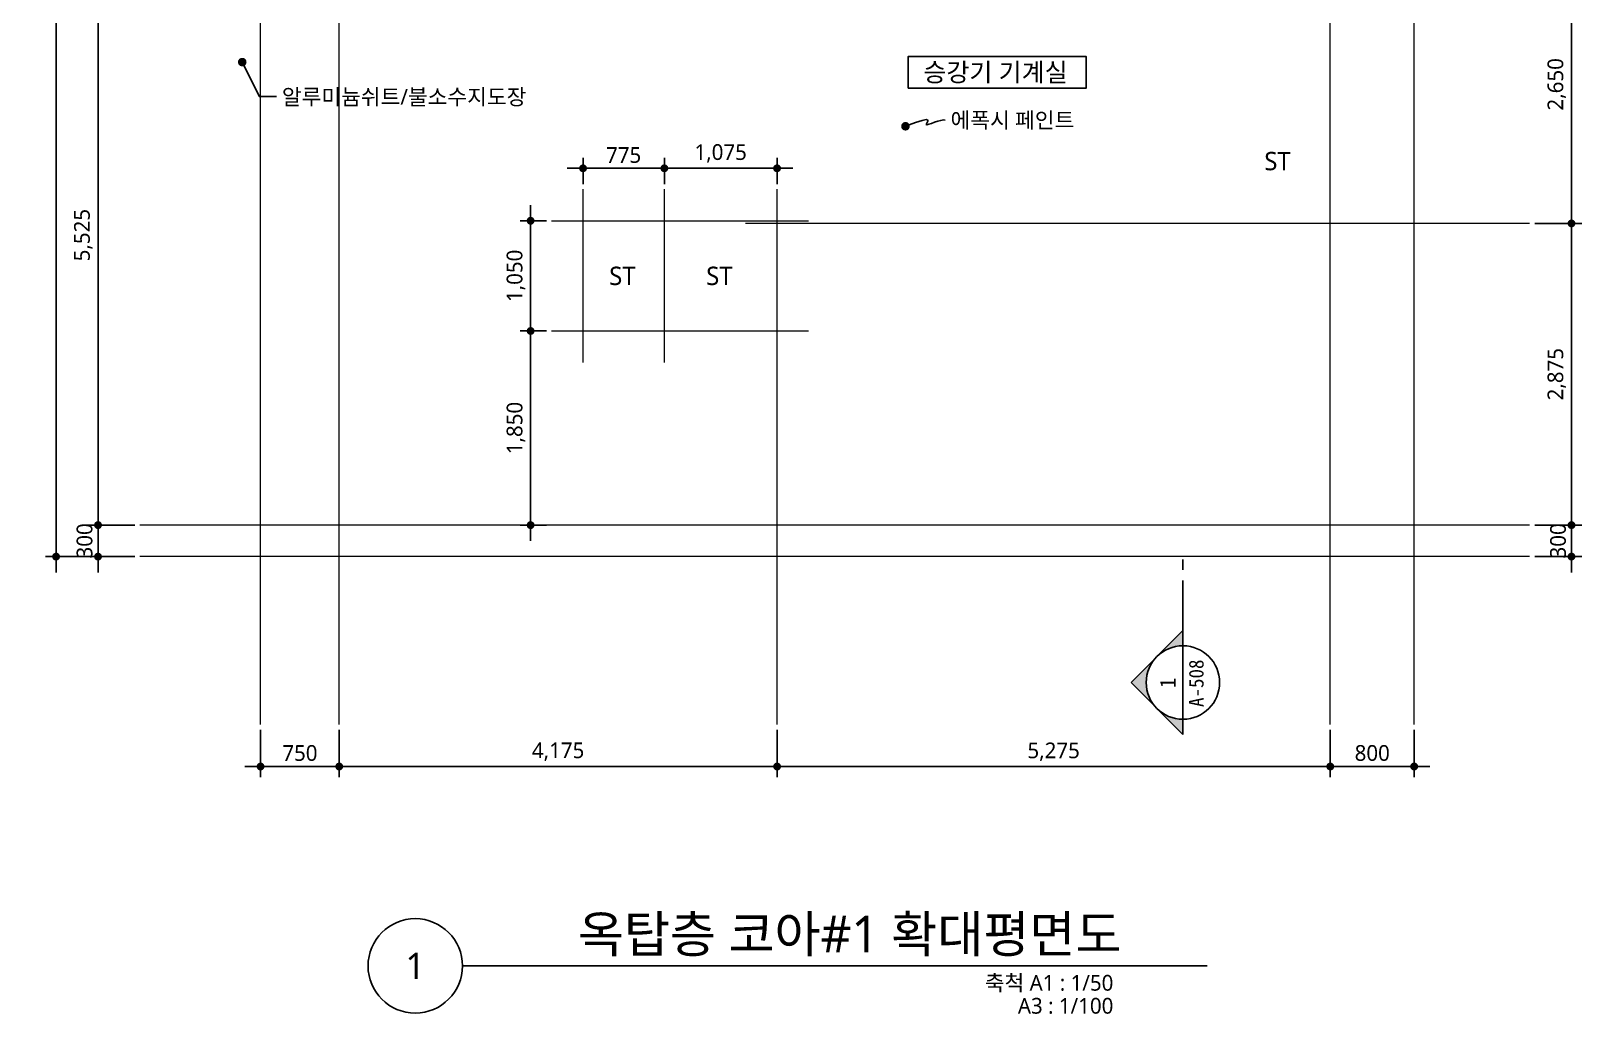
# Model space of a CAD drawing. Header units: millimetres. Extents: x 1424731 to 1631737, y 707248 to 849681.
# Drawn here: x 1594248 to 1609037, y 827948 to 837314 of the extents above; entities that cross this region are included whole.
import ezdxf
from ezdxf.enums import TextEntityAlignment as Align

# ---------------------------------------------------------------- set-up
doc = ezdxf.new("R2010")
doc.units = ezdxf.units.MM
doc.header["$MEASUREMENT"] = 0
doc.linetypes.add('CEN', pattern=[62, 60, -1, 0, -1])
doc.layers.get('0').update_dxf_attribs({"linetype": 'CONTINUOUS'})
for name, color, linetype, lineweight in [('A-CNTL', 1, 'CEN', 15), ('A-DIMS', 7, 'CONTINUOUS', 25), ('A-MKXS-LEAD', 7, 'CONTINUOUS', 25), ('A-MKXS-MAK1', 3, 'CONTINUOUS', 25), ('A-MKXS-TEXT1', 3, 'CONTINUOUS', 25), ('A-MKXS-TEXT2', 7, 'CONTINUOUS', 25), ('A-MKXX-NAME', 3, 'CONTINUOUS', 25), ('A-MKXX-SYMB', 7, 'CONTINUOUS', 25), ('A-XXXX-SYMB', 7, 'CONTINUOUS', 25), ('A-XXXX-TXT1', 3, 'CONTINUOUS', 25)]:
    doc.layers.add(name, color=color, linetype=linetype, lineweight=lineweight)
doc.styles.add('HY울릉도L', font='')
doc.styles.add('돋움체', font='')
doc.styles.add('맑은고딕', font='malgun.ttf')
doc.styles.get('HY울릉도L').set_extended_font_data('HYwulM')
doc.styles.get('돋움체').set_extended_font_data('DotumChe')
doc.dimstyles.new('CDIM', dxfattribs={"dimtxt": 3, "dimasz": 1.5, "dimexe": 2, "dimexo": 1, "dimgap": 1, "dimtad": 1, "dimdec": 0, "dimrnd": 0.5, "dimzin": 0, "dimdsep": 32, "dimlunit": 6, "dimtxsty": 'HY울릉도L', "dimblk1": '_CIDOT', "dimblk2": '_CIDOT', "dimsah": 1, "dimcen": 5.5, "dimclrd": 2, "dimclre": 2, "dimclrt": 7, "dimadec": 0, "dimazin": 0, "dimtfac": 1, "dimtdec": 0, "dimtix": 1, "dimtmove": 2, "dimatfit": 1, "dimldrblk": '_CIDOT', "dimfxl": 1, "dimtolj": 1, "dimtzin": 0, "dimlwd": -1, "dimarcsym": 0})

# ---------------------------------------------------------------- blocks, each defined once
blk = doc.blocks.new('_CIDOT')
at = {"color": 0, "linetype": 'ByBlock'}
blk.add_line((2, 0), (-1, 0), dxfattribs=at)
at = {"color": 0, "linetype": 'ByBlock', "const_width": 0.5}
blk.add_lwpolyline([(-0.25, 0, 1), (0.25, 0, 1)], format="xyb", close=True, dxfattribs=at)
blk = doc.blocks.new('*D95')
at = {"layer": 'A-DIMS', "transparency": 16777216}
for p, q in [((1608937, 832681), (1608937, 832756)), ((1608937, 832306), (1608937, 832606)), ((1608937, 832231), (1608937, 832156))]:
    blk.add_line(p, q, dxfattribs=at)
at = {"layer": 'A-DIMS', "lineweight": -2, "transparency": 16777216}
for p, q in [((1608587, 832606), (1609037, 832606)), ((1608587, 832306), (1609037, 832306))]:
    blk.add_line(p, q, dxfattribs=at)
at = {"layer": 'A-DIMS', "transparency": 16777216, "xscale": 75, "yscale": 75, "zscale": 75}
for p, rotation in [((1608937, 832606), 270), ((1608937, 832306), 90)]:
    blk.add_blockref('_CIDOT', p, dxfattribs=dict(at, rotation=rotation))
at = {"layer": 'A-DIMS', "color": 3, "transparency": 16777216, "insert": (1608809, 832456), "char_height": 150, "attachment_point": 5, "rotation": 90, "style": '맑은고딕'}
blk.add_mtext('\\A1;300', dxfattribs=at)
blk = doc.blocks.new('*D96')
at = {"layer": 'A-DIMS', "lineweight": -2, "transparency": 16777216}
for p, q in [((1601362, 830656), (1601362, 830206)), ((1606637, 830656), (1606637, 830206))]:
    blk.add_line(p, q, dxfattribs=at)
at = {"layer": 'A-DIMS', "transparency": 16777216}
blk.add_line((1606562, 830306), (1601437, 830306), dxfattribs=at)
at = {"layer": 'A-DIMS', "transparency": 16777216, "xscale": 75, "yscale": 75, "zscale": 75, "rotation": 180}
blk.add_blockref('_CIDOT', (1601362, 830306), dxfattribs=at)
at = {"layer": 'A-DIMS', "transparency": 16777216, "xscale": 75, "yscale": 75, "zscale": 75}
blk.add_blockref('_CIDOT', (1606637, 830306), dxfattribs=at)
at = {"layer": 'A-DIMS', "color": 3, "transparency": 16777216, "insert": (1603999, 830446), "char_height": 150, "attachment_point": 5, "style": '맑은고딕'}
blk.add_mtext('\\A1;5,275', dxfattribs=at)
blk = doc.blocks.new('*D97')
at = {"layer": 'A-DIMS', "lineweight": -2, "transparency": 16777216}
for p, q in [((1606637, 830656), (1606637, 830206)), ((1607437, 830656), (1607437, 830206))]:
    blk.add_line(p, q, dxfattribs=at)
at = {"layer": 'A-DIMS', "transparency": 16777216}
blk.add_line((1607362, 830306), (1606712, 830306), dxfattribs=at)
at = {"layer": 'A-DIMS', "transparency": 16777216, "xscale": 75, "yscale": 75, "zscale": 75, "rotation": 180}
blk.add_blockref('_CIDOT', (1606637, 830306), dxfattribs=at)
at = {"layer": 'A-DIMS', "transparency": 16777216, "xscale": 75, "yscale": 75, "zscale": 75}
blk.add_blockref('_CIDOT', (1607437, 830306), dxfattribs=at)
at = {"layer": 'A-DIMS', "color": 3, "transparency": 16777216, "insert": (1607037, 830434), "char_height": 150, "attachment_point": 5, "style": '맑은고딕'}
blk.add_mtext('\\A1;800', dxfattribs=at)
blk = doc.blocks.new('*D98')
at = {"layer": 'A-DIMS', "lineweight": -2, "transparency": 16777216}
for p, q in [((1597187, 830656), (1597187, 830206)), ((1601362, 830656), (1601362, 830206))]:
    blk.add_line(p, q, dxfattribs=at)
at = {"layer": 'A-DIMS', "transparency": 16777216}
blk.add_line((1601287, 830306), (1597262, 830306), dxfattribs=at)
at = {"layer": 'A-DIMS', "transparency": 16777216, "xscale": 75, "yscale": 75, "zscale": 75, "rotation": 180}
blk.add_blockref('_CIDOT', (1597187, 830306), dxfattribs=at)
at = {"layer": 'A-DIMS', "transparency": 16777216, "xscale": 75, "yscale": 75, "zscale": 75}
blk.add_blockref('_CIDOT', (1601362, 830306), dxfattribs=at)
at = {"layer": 'A-DIMS', "color": 3, "transparency": 16777216, "insert": (1599274, 830447), "char_height": 150, "attachment_point": 5, "style": '맑은고딕'}
blk.add_mtext('\\A1;4,175', dxfattribs=at)
blk = doc.blocks.new('*D99')
at = {"layer": 'A-DIMS', "lineweight": -2, "transparency": 16777216}
for p, q in [((1596437, 830656), (1596437, 830206)), ((1597187, 830656), (1597187, 830206))]:
    blk.add_line(p, q, dxfattribs=at)
at = {"layer": 'A-DIMS', "transparency": 16777216}
blk.add_line((1597112, 830306), (1596512, 830306), dxfattribs=at)
at = {"layer": 'A-DIMS', "transparency": 16777216, "xscale": 75, "yscale": 75, "zscale": 75, "rotation": 180}
blk.add_blockref('_CIDOT', (1596437, 830306), dxfattribs=at)
at = {"layer": 'A-DIMS', "transparency": 16777216, "xscale": 75, "yscale": 75, "zscale": 75}
blk.add_blockref('_CIDOT', (1597187, 830306), dxfattribs=at)
at = {"layer": 'A-DIMS', "color": 3, "transparency": 16777216, "insert": (1596812, 830434), "char_height": 150, "attachment_point": 5, "style": '맑은고딕'}
blk.add_mtext('\\A1;750', dxfattribs=at)
blk = doc.blocks.new('*D100')
at = {"layer": 'A-DIMS', "lineweight": -2, "transparency": 16777216}
for p, q in [((1595237, 845306), (1594387, 845306)), ((1595237, 832306), (1594387, 832306))]:
    blk.add_line(p, q, dxfattribs=at)
at = {"layer": 'A-DIMS', "transparency": 16777216}
blk.add_line((1594487, 832381), (1594487, 845231), dxfattribs=at)
at = {"layer": 'A-DIMS', "transparency": 16777216, "xscale": 75, "yscale": 75, "zscale": 75}
for p, rotation in [((1594487, 845306), 90), ((1594487, 832306), 270)]:
    blk.add_blockref('_CIDOT', p, dxfattribs=dict(at, rotation=rotation))
at = {"layer": 'A-DIMS', "color": 3, "transparency": 16777216, "insert": (1594347, 838806), "char_height": 150, "attachment_point": 5, "rotation": 90, "style": '맑은고딕'}
blk.add_mtext('\\A1;13,000', dxfattribs=at)
blk = doc.blocks.new('*D101')
at = {"layer": 'A-DIMS', "lineweight": -2, "transparency": 16777216}
for p, q in [((1608587, 835481), (1609037, 835481)), ((1608587, 832606), (1609037, 832606))]:
    blk.add_line(p, q, dxfattribs=at)
at = {"layer": 'A-DIMS', "transparency": 16777216}
blk.add_line((1608937, 832681), (1608937, 835406), dxfattribs=at)
at = {"layer": 'A-DIMS', "transparency": 16777216, "xscale": 75, "yscale": 75, "zscale": 75}
for p, rotation in [((1608937, 835481), 90), ((1608937, 832606), 270)]:
    blk.add_blockref('_CIDOT', p, dxfattribs=dict(at, rotation=rotation))
at = {"layer": 'A-DIMS', "color": 3, "transparency": 16777216, "insert": (1608797, 834044), "char_height": 150, "attachment_point": 5, "rotation": 90, "style": '맑은고딕'}
blk.add_mtext('\\A1;2,875', dxfattribs=at)
blk = doc.blocks.new('*D102')
at = {"layer": 'A-DIMS', "lineweight": -2, "transparency": 16777216}
for p, q in [((1608587, 838131), (1609037, 838131)), ((1608587, 835481), (1609037, 835481))]:
    blk.add_line(p, q, dxfattribs=at)
at = {"layer": 'A-DIMS', "transparency": 16777216}
blk.add_line((1608937, 835556), (1608937, 838056), dxfattribs=at)
at = {"layer": 'A-DIMS', "transparency": 16777216, "xscale": 75, "yscale": 75, "zscale": 75}
for p, rotation in [((1608937, 838131), 90), ((1608937, 835481), 270)]:
    blk.add_blockref('_CIDOT', p, dxfattribs=dict(at, rotation=rotation))
at = {"layer": 'A-DIMS', "color": 3, "transparency": 16777216, "insert": (1608797, 836806), "char_height": 150, "attachment_point": 5, "rotation": 90, "style": '맑은고딕'}
blk.add_mtext('\\A1;2,650', dxfattribs=at)
blk = doc.blocks.new('*D106')
at = {"layer": 'A-DIMS', "transparency": 16777216}
for p, q in [((1594887, 832681), (1594887, 832756)), ((1594887, 832306), (1594887, 832606)), ((1594887, 832231), (1594887, 832156))]:
    blk.add_line(p, q, dxfattribs=at)
at = {"layer": 'A-DIMS', "lineweight": -2, "transparency": 16777216}
for p, q in [((1595237, 832606), (1594787, 832606)), ((1595237, 832306), (1594787, 832306))]:
    blk.add_line(p, q, dxfattribs=at)
at = {"layer": 'A-DIMS', "transparency": 16777216, "xscale": 75, "yscale": 75, "zscale": 75}
for p, rotation in [((1594887, 832606), 270), ((1594887, 832306), 90)]:
    blk.add_blockref('_CIDOT', p, dxfattribs=dict(at, rotation=rotation))
at = {"layer": 'A-DIMS', "color": 3, "transparency": 16777216, "insert": (1594759, 832456), "char_height": 150, "attachment_point": 5, "rotation": 90, "style": '맑은고딕'}
blk.add_mtext('\\A1;300', dxfattribs=at)
blk = doc.blocks.new('*D107')
at = {"layer": 'A-DIMS', "lineweight": -2, "transparency": 16777216}
for p, q in [((1595237, 838131), (1594787, 838131)), ((1595237, 832606), (1594787, 832606))]:
    blk.add_line(p, q, dxfattribs=at)
at = {"layer": 'A-DIMS', "transparency": 16777216}
blk.add_line((1594887, 832681), (1594887, 838056), dxfattribs=at)
at = {"layer": 'A-DIMS', "transparency": 16777216, "xscale": 75, "yscale": 75, "zscale": 75}
for p, rotation in [((1594887, 838131), 90), ((1594887, 832606), 270)]:
    blk.add_blockref('_CIDOT', p, dxfattribs=dict(at, rotation=rotation))
at = {"layer": 'A-DIMS', "color": 3, "transparency": 16777216, "insert": (1594747, 835369), "char_height": 150, "attachment_point": 5, "rotation": 90, "style": '맑은고딕'}
blk.add_mtext('\\A1;5,525', dxfattribs=at)
blk = doc.blocks.new('CORE 1- 단면')
at = {"layer": 'A-MKXS-MAK1'}
for points in [[(9245, 15395), (9245, 15495), (9545, 15495), (9545, 15395)], [(12350, 11770), (12450, 11770), (12450, 11470), (12350, 11470)]]:
    blk.add_hatch(color=256, dxfattribs=at).paths.add_polyline_path(points)
h = blk.add_hatch(color=256, dxfattribs=at)
h.paths.add_polyline_path([(0, 11965), (247, 11717, 0.414214), (-247, 11717)])
h.paths.add_polyline_path([(247, 11717), (495, 11470), (350, 11470, 0.198912)])
h.paths.add_polyline_path([(-247, 11717, 0.198912), (-350, 11470), (-495, 11470)])
h = blk.add_hatch(color=256, dxfattribs=at)
h.paths.add_polyline_path([(9050, 495), (9297, 742, 0.414214), (9297, 247)])
h.paths.add_polyline_path([(9297, 742), (9545, 990), (9545, 845, 0.198912)])
h.paths.add_polyline_path([(9297, 247, 0.198912), (9545, 145), (9545, 0)])
for p, q in [((9245, 15495), (9245, 15395)), ((9545, 15495), (9245, 15495)), ((9545, 15395), (9245, 15395)), ((9545, 15495), (9545, 14832)), ((9545, 14732), (9545, 14632)), ((-495, 11470), (0, 11965)), ((495, 11470), (0, 11965)), ((12450, 11770), (12350, 11770)), ((12350, 11470), (12350, 11770)), ((12450, 11470), (12450, 11770)), ((973, 11470), (-495, 11470)), ((1173, 11470), (1073, 11470)), ((11687, 11470), (11587, 11470)), ((12450, 11470), (11787, 11470)), ((9545, 1668), (9545, 1568)), ((9545, 1468), (9545, 0)), ((9545, 990), (9050, 495)), ((9545, 0), (9050, 495))]:
    blk.add_line(p, q, dxfattribs=at)
for centre in [(0, 11470), (9545, 495)]:
    blk.add_circle(centre, 350, dxfattribs=at)
at = {"layer": 'A-MKXS-TEXT2', "style": '돋움체'}
for s, height, p in [('1', 150, (-4, 11614)), ('A-507', 140, (-7, 11342))]:
    blk.add_text(s, height=height, dxfattribs=at).set_placement(p, align=Align.MIDDLE)
for s, height, p in [('A-508', 140, (9673, 488)), ('1', 150, (9401, 491))]:
    blk.add_text(s, height=height, rotation=90, dxfattribs=at).set_placement(p, align=Align.MIDDLE)
blk = doc.blocks.new('*D343')
at = {"layer": 'A-DIMS', "lineweight": -2, "transparency": 16777216}
for p, q in [((1599512, 835856), (1599512, 836106)), ((1600287, 835856), (1600287, 836106))]:
    blk.add_line(p, q, dxfattribs=at)
at = {"layer": 'A-DIMS', "transparency": 16777216}
blk.add_line((1600212, 836006), (1599587, 836006), dxfattribs=at)
at = {"layer": 'A-DIMS', "transparency": 16777216, "xscale": 75, "yscale": 75, "zscale": 75, "rotation": 180}
blk.add_blockref('_CIDOT', (1599512, 836006), dxfattribs=at)
at = {"layer": 'A-DIMS', "transparency": 16777216, "xscale": 75, "yscale": 75, "zscale": 75}
blk.add_blockref('_CIDOT', (1600287, 836006), dxfattribs=at)
at = {"layer": 'A-DIMS', "color": 3, "transparency": 16777216, "insert": (1599899, 836132), "char_height": 150, "attachment_point": 5, "style": '맑은고딕'}
blk.add_mtext('\\A1;775', dxfattribs=at)
blk = doc.blocks.new('*D344')
at = {"layer": 'A-DIMS', "lineweight": -2, "transparency": 16777216}
for p, q in [((1600287, 835856), (1600287, 836106)), ((1601362, 835856), (1601362, 836106))]:
    blk.add_line(p, q, dxfattribs=at)
at = {"layer": 'A-DIMS', "transparency": 16777216}
blk.add_line((1600362, 836006), (1601287, 836006), dxfattribs=at)
at = {"layer": 'A-DIMS', "transparency": 16777216, "xscale": 75, "yscale": 75, "zscale": 75, "rotation": 180}
blk.add_blockref('_CIDOT', (1600287, 836006), dxfattribs=at)
at = {"layer": 'A-DIMS', "transparency": 16777216, "xscale": 75, "yscale": 75, "zscale": 75}
blk.add_blockref('_CIDOT', (1601362, 836006), dxfattribs=at)
at = {"layer": 'A-DIMS', "color": 3, "transparency": 16777216, "insert": (1600824, 836147), "char_height": 150, "attachment_point": 5, "style": '맑은고딕'}
blk.add_mtext('\\A1;1,075', dxfattribs=at)
blk = doc.blocks.new('*D345')
at = {"layer": 'A-DIMS', "lineweight": -2, "transparency": 16777216}
for p, q in [((1599162, 834456), (1598912, 834456)), ((1599162, 832606), (1598912, 832606))]:
    blk.add_line(p, q, dxfattribs=at)
at = {"layer": 'A-DIMS', "transparency": 16777216}
blk.add_line((1599012, 834381), (1599012, 832681), dxfattribs=at)
at = {"layer": 'A-DIMS', "transparency": 16777216, "xscale": 75, "yscale": 75, "zscale": 75}
for p, rotation in [((1599012, 834456), 90), ((1599012, 832606), 270)]:
    blk.add_blockref('_CIDOT', p, dxfattribs=dict(at, rotation=rotation))
at = {"layer": 'A-DIMS', "color": 3, "transparency": 16777216, "insert": (1598872, 833531), "char_height": 150, "attachment_point": 5, "rotation": 90, "style": '맑은고딕'}
blk.add_mtext('\\A1;1,850', dxfattribs=at)
blk = doc.blocks.new('*D346')
at = {"layer": 'A-DIMS', "lineweight": -2, "transparency": 16777216}
for p, q in [((1599162, 835506), (1598912, 835506)), ((1599162, 834456), (1598912, 834456))]:
    blk.add_line(p, q, dxfattribs=at)
at = {"layer": 'A-DIMS', "transparency": 16777216}
blk.add_line((1599012, 834531), (1599012, 835431), dxfattribs=at)
at = {"layer": 'A-DIMS', "transparency": 16777216, "xscale": 75, "yscale": 75, "zscale": 75}
for p, rotation in [((1599012, 835506), 90), ((1599012, 834456), 270)]:
    blk.add_blockref('_CIDOT', p, dxfattribs=dict(at, rotation=rotation))
at = {"layer": 'A-DIMS', "color": 3, "transparency": 16777216, "insert": (1598872, 834981), "char_height": 150, "attachment_point": 5, "rotation": 90, "style": '맑은고딕'}
blk.add_mtext('\\A1;1,050', dxfattribs=at)

msp = doc.modelspace()

# ---------------------------------------------------------------- linework, layer by layer
at = {"layer": 'A-CNTL'}
for p, q in [((1596437, 830706.2), (1596437, 847806.2)), ((1597187, 830706.2), (1597187, 847806.2)), ((1606637, 830706.2), (1606637, 847806.2)), ((1607437, 830706.2), (1607437, 847806.2)), ((1599512, 834156.2), (1599512, 835806.2)), ((1600287, 834156.2), (1600287, 835806.2)), ((1601362, 830706.2), (1601362, 835806.2)), ((1599212, 835506.2), (1601662, 835506.2)), ((1608537, 835481.2), (1601062, 835481.2)), ((1599212, 834456.2), (1601662, 834456.2)), ((1608537, 832606.2), (1595287, 832606.2)), ((1608537, 832306.2), (1595287, 832306.2))]:
    msp.add_line(p, q, dxfattribs=at)
at = {"layer": 'A-MKXS-LEAD', "const_width": 40}
for points in [[(1596241.3, 837015.7, -1), (1596282.7, 837019.8, -1)], [(1602565.6, 836408.6, 1), (1602607, 836404.4, 1)]]:
    msp.add_lwpolyline(points, format="xyb", close=True, dxfattribs=at)
at = {"layer": 'A-MKXS-LEAD'}
for points in [[(1596590.1, 836689.7), (1596426, 836689.7), (1596426, 836689.7), (1596262, 837017.8), (1596262, 837017.8)], [(1602585.5, 836406.2), (1602683.2, 836443), (1602746.9, 836462.9), (1602783.2, 836469.4), (1602798.6, 836465.9), (1602799.7, 836456), (1602793.2, 836443.2), (1602785.7, 836431), (1602783.8, 836422.9), (1602792.4, 836421.6), (1602810.5, 836426), (1602835.4, 836434.2), (1602864.3, 836444.3), (1602894.5, 836454.4), (1602923.3, 836462.6), (1602948, 836466.9), (1602965.9, 836465.4)]]:
    msp.add_lwpolyline(points, dxfattribs=at)
at = {"layer": 'A-MKXX-SYMB'}
msp.add_lwpolyline([(1602610.7, 836770.6), (1604310.7, 836770.6), (1604310.7, 837070.6), (1602610.7, 837070.6)], close=True, dxfattribs=at)
at = {"layer": 'A-XXXX-SYMB'}
msp.add_line((1598362, 828406.2), (1605462, 828406.2), dxfattribs=at)
msp.add_circle((1597912, 828406.2), 450, dxfattribs=at)

# ---------------------------------------------------------------- block references
at = {"layer": 'A-DIMS'}
msp.add_blockref('CORE 1- 단면', (1595687, 830611.3), dxfattribs=at)

# ---------------------------------------------------------------- texts
at = {"layer": 'A-MKXS-TEXT1', "style": '맑은고딕'}
for s, p in [('알루미늄쉬트/불소수지도장', (1596640.1, 836686.3)), ('에폭시 페인트', (1603015.9, 836465.4))]:
    msp.add_text(s, height=150, dxfattribs=at).set_placement(p, align=Align.MIDDLE_LEFT)
at = {"layer": 'A-MKXX-NAME', "style": '맑은고딕'}
for s, p in [('승강기 기계실', (1603444.9, 836920.6)), ('ST', (1606133.8, 836074.7)), ('ST', (1599887, 834981.2)), ('ST', (1600812, 834981.2))]:
    msp.add_text(s, height=175, dxfattribs=at).set_placement(p, align=Align.MIDDLE_CENTER)
at = {"layer": 'A-XXXX-TXT1', "style": '맑은고딕'}
msp.add_text('옥탑층 코아#1 확대평면도', height=350, dxfattribs=at).set_placement((1604646.4, 828428.8), align=Align.BOTTOM_RIGHT)
msp.add_text('1', height=250, dxfattribs=at).set_placement((1597912, 828406.2), align=Align.MIDDLE)
for s, p in [('축척 A1 : 1/50', (1604568.6, 828320)), ('A3 : 1/100', (1604568.6, 828101.1))]:
    msp.add_text(s, height=150, dxfattribs=at).set_placement(p, align=Align.TOP_RIGHT)

# ---------------------------------------------------------------- dimensions: what is measured, and where the dimension line sits
at = {"layer": 'A-DIMS'}
for base, p1, p2, angle, picture, middle in [((1594487, 845306.2), (1595287, 832306.2), (1595287, 845306.2), 270, '*D100', (1594346.5, 838806.2)), ((1594887, 838131.2), (1595287, 832606.2), (1595287, 838131.2), 270, '*D107', (1594746.9, 835368.7)), ((1608937, 838131.2), (1608537, 835481.2), (1608537, 838131.2), 270, '*D102', (1608796.9, 836806.2)), ((1599512, 836006.2), (1600287, 835806.2), (1599512, 835806.2), 180, '*D343', (1599899.5, 836132.4)), ((1601362, 836006.2), (1600287, 835806.2), (1601362, 835806.2), 0, '*D344', (1600824.5, 836146.7)), ((1599012, 835506.2), (1599212, 834456.2), (1599212, 835506.2), 90, '*D346', (1598871.5, 834981.2)), ((1608937, 835481.2), (1608537, 832606.2), (1608537, 835481.2), 270, '*D101', (1608796.9, 834043.7)), ((1599012, 832606.2), (1599212, 834456.2), (1599212, 832606.2), 270, '*D345', (1598871.5, 833531.2)), ((1594887, 832606.2), (1595287, 832306.2), (1595287, 832606.2), 270, '*D106', (1594759.5, 832456.2)), ((1608937, 832606.2), (1608537, 832306.2), (1608537, 832606.2), 270, '*D95', (1608809.5, 832456.2)), ((1596437, 830306.2), (1597187, 830706.2), (1596437, 830706.2), 180, '*D99', (1596812, 830433.7)), ((1597187, 830306.2), (1601362, 830706.2), (1597187, 830706.2), 180, '*D98', (1599274.5, 830446.7)), ((1601362, 830306.2), (1606637, 830706.2), (1601362, 830706.2), 180, '*D96', (1603999.5, 830446.3)), ((1606637, 830306.2), (1607437, 830706.2), (1606637, 830706.2), 180, '*D97', (1607037, 830433.7))]:
    dim = msp.add_linear_dim(base=base, p1=p1, p2=p2, angle=angle, dimstyle='CDIM', override={"dimscale": 50, "dimtxsty": '맑은고딕', "dimclrd": 256, "dimclre": 256, "dimclrt": 3}, dxfattribs=at)
    dim.commit()
    dim.dimension.update_dxf_attribs({"geometry": picture, "text_midpoint": middle})

doc.saveas('drawing.dxf')
